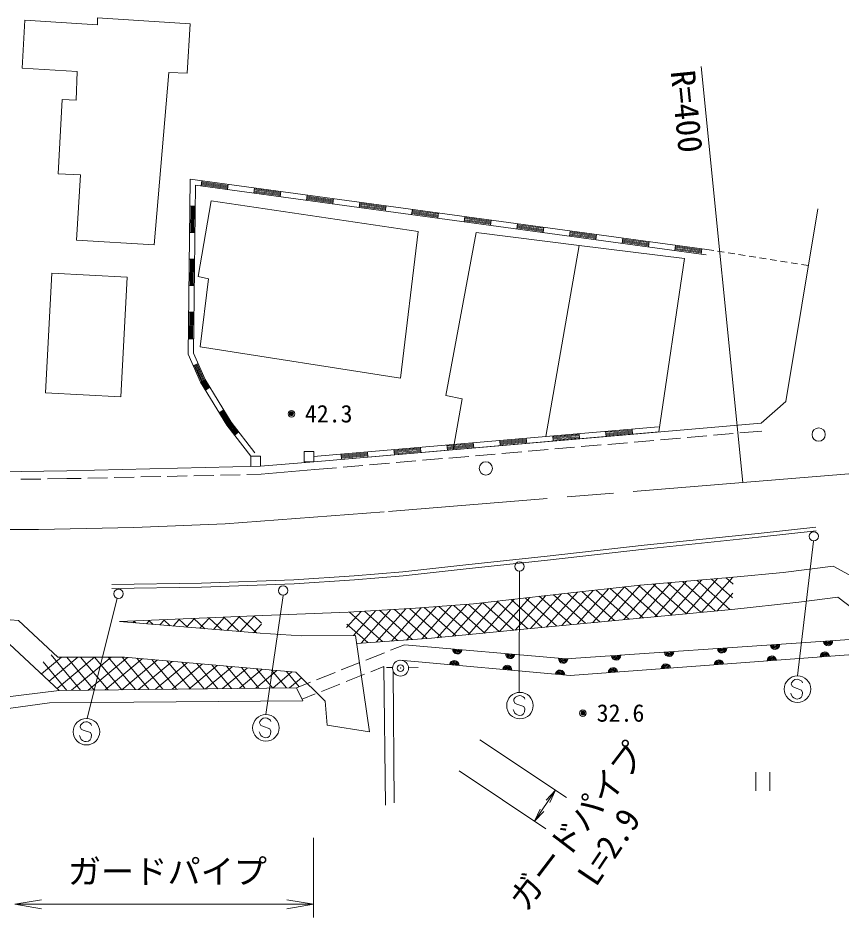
# Model space of a CAD drawing. Units: millimetres, scale not verified. Extents: x 40000 to 680000, y 20000 to 380000.
# Drawn here: x 287732 to 349750, y 234481 to 301778 of the extents above; entities that cross this region are included whole.
import ezdxf
from ezdxf.enums import TextEntityAlignment as Align

# ---------------------------------------------------------------- set-up
doc = ezdxf.new("R2010")
doc.units = ezdxf.units.MM
doc.header["$LTSCALE"] = 1000
doc.header["$PDMODE"] = 32
doc.header["$PDSIZE"] = 500
doc.linetypes.add('CHAIN', pattern=[18.5, 12, -1.5, 3.5, -1.5])
for name, color, linetype, lineweight in [('M-BMK', 2, 'CHAIN', 13), ('M-STR-HTXT', 7, 'Continuous', 13), ('M-STR-STRC', 7, 'Continuous', 13), ('M-WORK', 1, 'Continuous', 13)]:
    doc.layers.add(name, color=color, linetype=linetype, lineweight=lineweight)
doc.styles.add('ＭＳ ゴシック', font='')
doc.styles.get('ＭＳ ゴシック').set_extended_font_data('MS Gothic')

# ---------------------------------------------------------------- blocks, each defined once
blk = doc.blocks.new('open_arrow')
at = {"color": 0, "linetype": 'Continuous', "lineweight": -2}
blk.add_lwpolyline([(7.5, 1.25), (0, 0), (7.5, -1.25)], dxfattribs=at)

msp = doc.modelspace()

# ---------------------------------------------------------------- hatches: boundary and pattern name
at = {"layer": 'M-WORK'}
h = msp.add_hatch(dxfattribs=at)
h.set_pattern_fill('USER', color=256, style=0, pattern_type=2)
h.set_pattern_definition([(48.296, (314895, 256136), (-597.274, 532.225), []), (138.296, (314895, 256136), (-532.225, -597.274), [])])
h.paths.add_polyline_path([(312610, 257011), (317689, 257303), (322051, 257622), (328699, 258394), (334603, 259032), (341650, 259643), (341517, 257215), (326368, 255774), (318899, 255034), (313263, 254652), (313178, 255238), (312440, 255236)])
h = msp.add_hatch(dxfattribs=at)
h.set_pattern_fill('USER', color=256, style=0, pattern_type=2)
h.set_pattern_definition([(47.398, (304992, 256096), (-588.856, 541.525), []), (137.398, (304992, 256096), (-541.525, -588.856), [])])
h.paths.add_polyline_path([(295378, 256293), (306175, 256745), (305989, 255415)])
h = msp.add_hatch(dxfattribs=at)
h.set_pattern_fill('USER', color=256, style=0, pattern_type=2)
h.set_pattern_definition([(219.9334, (306928, 251285), (513.518, -613.433), []), (309.9334, (306928, 251285), (613.433, 513.518), [])])
h.paths.add_polyline_path([(308675, 252472), (295777, 253616), (290751, 253607), (290405, 253929), (289076, 252760), (290841, 251108), (308723, 251305), (309529, 251628)])

# ---------------------------------------------------------------- linework, layer by layer
at = {"layer": 'M-BMK'}
msp.add_lwpolyline([(217923, 268228), (236944, 266163), (246797, 265245), (268207, 263685), (274137, 263349), (280183, 263212), (289280, 263232), (296460, 263392), (303361, 263671), (315646, 264588), (342353, 266763), (368197, 268876)], dxfattribs=at)
at = {"layer": 'M-STR-HTXT'}
for p, q in [((342353, 266763), (339215, 298117)), ((322543, 247387), (329058, 243031)), ((320978, 245047), (327493, 240691)), ((326662, 241247), (328226, 243586)), ((310000, 240000), (310000, 234000)), ((287500, 235000), (310000, 235000))]:
    msp.add_line(p, q, dxfattribs=at)
at = {"layer": 'M-STR-STRC'}
for p, q in [((346455, 252206), (347674, 262356)), ((325490, 250961), (325523, 260090)), ((292959, 248999), (295207, 258062)), ((307724, 258271), (306416, 249289)), ((346006, 251692), (345990, 251578)), ((346134, 251831), (346006, 251692)), ((346265, 251924), (346134, 251831)), ((346431, 251957), (346265, 251924)), ((346547, 251941), (346431, 251957)), ((346692, 251868), (346547, 251941)), ((346801, 251794), (346692, 251868)), ((346836, 251682), (346801, 251794)), ((345990, 251578), (346076, 251396)), ((346076, 251396), (346226, 251323)), ((346226, 251323), (346759, 251134)), ((346759, 251134), (346839, 250962)), ((325099, 250450), (325083, 250336)), ((325227, 250589), (325099, 250450)), ((325359, 250681), (325227, 250589)), ((325525, 250715), (325359, 250681)), ((325640, 250699), (325525, 250715)), ((325785, 250626), (325640, 250699)), ((325895, 250552), (325785, 250626)), ((325929, 250440), (325895, 250552)), ((345992, 250804), (345953, 250914)), ((346076, 250626), (345992, 250804)), ((346180, 250552), (346076, 250626)), ((346326, 250477), (346180, 250552)), ((346446, 250460), (346326, 250477)), ((346614, 250489), (346446, 250460)), ((346738, 250585), (346614, 250489)), ((346809, 250734), (346738, 250585)), ((346839, 250962), (346809, 250734)), ((325085, 249561), (325046, 249671)), ((325083, 250336), (325169, 250154)), ((325169, 250154), (325320, 250080)), ((325320, 250080), (325852, 249892)), ((325852, 249892), (325932, 249720)), ((325932, 249720), (325902, 249492)), ((306222, 249007), (306091, 248914)), ((306388, 249040), (306222, 249007)), ((306504, 249024), (306388, 249040)), ((306648, 248951), (306504, 249024)), ((325169, 249384), (325085, 249561)), ((325273, 249310), (325169, 249384)), ((325419, 249235), (325273, 249310)), ((325539, 249218), (325419, 249235)), ((325707, 249247), (325539, 249218)), ((325831, 249343), (325707, 249247)), ((325902, 249492), (325831, 249343)), ((292440, 248488), (292424, 248374)), ((292424, 248374), (292509, 248192)), ((292568, 248626), (292440, 248488)), ((292699, 248719), (292568, 248626)), ((292865, 248753), (292699, 248719)), ((292981, 248736), (292865, 248753)), ((293125, 248664), (292981, 248736)), ((293235, 248589), (293125, 248664)), ((293269, 248478), (293235, 248589)), ((305963, 248775), (305947, 248661)), ((305947, 248661), (306032, 248479)), ((306091, 248914), (305963, 248775)), ((306032, 248479), (306183, 248406)), ((306183, 248406), (306716, 248217)), ((306758, 248877), (306648, 248951)), ((306793, 248765), (306758, 248877)), ((292426, 247599), (292387, 247709)), ((292509, 248192), (292660, 248118)), ((292660, 248118), (293192, 247930)), ((293192, 247930), (293273, 247757)), ((293273, 247757), (293243, 247530)), ((305949, 247887), (305910, 247997)), ((306033, 247709), (305949, 247887)), ((306136, 247635), (306033, 247709)), ((306695, 247668), (306570, 247572)), ((306766, 247817), (306695, 247668)), ((306716, 248217), (306796, 248045)), ((306796, 248045), (306766, 247817)), ((292510, 247422), (292426, 247599)), ((292613, 247348), (292510, 247422)), ((292759, 247273), (292613, 247348)), ((292880, 247256), (292759, 247273)), ((293047, 247285), (292880, 247256)), ((293172, 247381), (293047, 247285)), ((293243, 247530), (293172, 247381)), ((306283, 247560), (306136, 247635)), ((306403, 247543), (306283, 247560)), ((306570, 247572), (306403, 247543))]:
    msp.add_line(p, q, dxfattribs=at)
for centre, radius in [((347686, 262718), 350), ((325517, 260447), 350), ((295321, 258393), 350), ((307712, 258633), 350), ((346463, 251206), 1000), ((325556, 249963), 1000), ((292897, 248001), 1000), ((306420, 248289), 1000)]:
    msp.add_circle(centre, radius, dxfattribs=at)
at = {"layer": 'M-WORK'}
for p, q in [((300563, 276447), (300722, 289629)), ((300722, 289629), (339641, 284329)), ((301596, 289510), (301542, 289113)), ((301585, 289431), (303567, 289161)), ((300964, 276529), (301116, 289171)), ((301116, 289171), (339587, 283933)), ((301552, 289193), (303534, 288923)), ((301563, 289272), (303545, 289002)), ((301574, 289351), (303556, 289081)), ((303523, 288844), (303577, 289240)), ((305559, 288970), (305505, 288574)), ((305527, 288732), (307508, 288462)), ((305537, 288812), (307519, 288542)), ((305548, 288891), (307530, 288621)), ((305516, 288653), (307498, 288383)), ((307487, 288304), (307541, 288700)), ((309522, 288430), (309469, 288034)), ((309479, 288113), (311461, 287843)), ((309490, 288193), (311472, 287923)), ((309501, 288272), (311483, 288002)), ((309512, 288351), (311493, 288081)), ((311450, 287764), (311504, 288161)), ((301097, 287601), (300697, 287606)), ((300753, 285605), (300777, 287605)), ((300833, 285604), (300857, 287604)), ((300913, 285603), (300937, 287603)), ((300993, 285602), (301017, 287602)), ((313486, 287891), (313432, 287494)), ((313443, 287574), (315424, 287304)), ((313454, 287653), (315435, 287383)), ((313464, 287732), (315446, 287462)), ((313475, 287811), (315457, 287542)), ((315414, 287225), (315468, 287621)), ((317449, 287351), (317395, 286955)), ((317406, 287034), (319388, 286764)), ((317417, 287113), (319399, 286843)), ((317428, 287192), (319409, 286923)), ((317439, 287272), (319420, 287002)), ((319377, 286685), (319431, 287081)), ((321413, 286811), (321359, 286415)), ((321402, 286732), (323384, 286462)), ((321370, 286494), (323351, 286224)), ((321380, 286574), (323362, 286304)), ((321391, 286653), (323373, 286383)), ((323341, 286145), (323394, 286541)), ((325376, 286272), (325322, 285875)), ((325344, 286034), (327326, 285764)), ((325355, 286113), (327336, 285843)), ((325365, 286192), (327347, 285923)), ((300673, 285606), (301073, 285601)), ((325333, 285955), (327315, 285685)), ((327304, 285605), (327358, 286002)), ((329340, 285732), (329286, 285336)), ((329296, 285415), (331278, 285145)), ((329307, 285494), (331289, 285224)), ((329318, 285573), (331300, 285304)), ((329329, 285653), (331311, 285383)), ((331267, 285066), (331321, 285462)), ((333303, 285192), (333249, 284796)), ((333260, 284875), (335242, 284605)), ((333271, 284954), (335252, 284685)), ((333281, 285034), (335263, 284764)), ((333292, 285113), (335274, 284843)), ((335231, 284526), (335285, 284922)), ((337266, 284653), (337213, 284256)), ((337223, 284335), (339205, 284066)), ((337234, 284415), (339216, 284145)), ((337245, 284494), (339227, 284224)), ((337256, 284573), (339237, 284303)), ((339194, 283986), (339248, 284383)), ((339641, 284329), (340152, 284248)), ((340448, 284201), (340942, 284123)), ((341238, 284076), (341732, 283998)), ((301049, 283601), (300649, 283606)), ((300705, 281605), (300729, 283605)), ((300785, 281604), (300809, 283604)), ((300865, 281603), (300889, 283603)), ((300945, 281602), (300969, 283602)), ((342028, 283951), (342522, 283873)), ((342818, 283826), (343312, 283747)), ((343609, 283700), (344102, 283622)), ((344399, 283575), (344893, 283497)), ((345189, 283450), (345683, 283372)), ((345979, 283325), (346473, 283246)), ((346769, 283199), (347280, 283119)), ((300625, 281606), (301025, 281601)), ((301001, 279602), (300601, 279606)), ((300657, 277606), (300681, 279605)), ((300737, 277605), (300761, 279605)), ((300817, 277604), (300841, 279604)), ((300897, 277603), (300921, 279603)), ((300577, 277607), (300977, 277602)), ((301483, 274344), (300563, 276447)), ((301839, 274529), (300964, 276529)), ((300945, 275573), (301312, 275733)), ((301019, 275605), (301554, 274381)), ((301625, 274418), (301092, 275637)), ((301165, 275669), (301696, 274455)), ((301767, 274492), (301238, 275701)), ((303470, 271100), (301483, 274344)), ((301924, 273777), (301554, 274381)), ((301625, 274418), (301992, 273819)), ((302060, 273861), (301696, 274455)), ((301767, 274492), (302128, 273903)), ((303800, 271328), (301839, 274529)), ((301856, 273736), (302197, 273945)), ((302900, 272030), (303241, 272239)), ((302969, 272072), (303536, 271146)), ((303602, 271191), (303037, 272114)), ((303105, 272156), (303668, 271237)), ((303734, 271282), (303173, 272197)), ((304243, 270493), (303668, 271237)), ((303734, 271282), (304306, 270542)), ((305594, 269009), (303800, 271328)), ((310040, 268342), (343721, 271243)), ((305277, 268765), (303470, 271100)), ((304117, 270395), (303536, 271146)), ((303602, 271191), (304180, 270444)), ((304053, 270346), (304370, 270591)), ((335991, 270979), (310006, 268741)), ((336026, 270580), (310040, 268342)), ((332006, 270636), (332040, 270237)), ((334006, 270728), (332013, 270556)), ((334012, 270648), (332020, 270476)), ((334019, 270568), (332027, 270397)), ((334033, 270409), (333999, 270807)), ((342126, 270504), (343773, 270645)), ((324036, 269949), (324070, 269551)), ((326035, 270041), (324043, 269869)), ((326042, 269961), (324049, 269790)), ((326049, 269882), (324056, 269710)), ((326063, 269722), (326028, 270121)), ((328021, 270292), (328055, 269894)), ((330020, 270384), (328028, 270213)), ((330027, 270305), (328035, 270133)), ((330034, 270225), (328041, 270053)), ((330041, 270145), (328048, 269974)), ((330048, 270066), (330014, 270464)), ((334026, 270488), (332034, 270317)), ((334156, 269817), (335650, 269946)), ((336148, 269989), (337643, 270117)), ((338141, 270160), (339635, 270289)), ((340134, 270332), (341628, 270461)), ((316065, 269263), (316099, 268864)), ((318065, 269355), (316072, 269183)), ((318072, 269275), (316079, 269103)), ((318078, 269195), (316086, 269024)), ((318092, 269036), (318058, 269434)), ((320050, 269606), (320085, 269207)), ((322050, 269698), (320057, 269526)), ((322057, 269618), (320064, 269447)), ((322064, 269538), (320071, 269367)), ((322070, 269459), (320078, 269287)), ((322077, 269379), (322043, 269778)), ((326056, 269802), (324063, 269630)), ((326185, 269131), (327680, 269259)), ((328178, 269302), (329672, 269431)), ((330170, 269474), (331665, 269603)), ((332163, 269645), (333658, 269774)), ((312080, 268919), (312114, 268521)), ((314079, 269011), (312087, 268840)), ((314086, 268932), (312094, 268760)), ((314093, 268852), (312101, 268680)), ((314100, 268772), (312107, 268601)), ((314107, 268693), (314073, 269091)), ((318085, 269115), (316093, 268944)), ((318215, 268444), (319709, 268573)), ((320207, 268616), (321702, 268744)), ((322200, 268787), (323694, 268916)), ((324193, 268959), (325687, 269088)), ((291413, 267663), (306022, 267992)), ((306022, 267992), (310040, 268342)), ((310092, 267745), (311739, 267886)), ((312237, 267929), (313731, 268058)), ((314229, 268101), (315724, 268230)), ((316222, 268273), (317717, 268401)), ((280007, 267499), (291413, 267663)), ((294991, 267143), (296490, 267177)), ((296990, 267188), (298490, 267222)), ((298990, 267233), (300489, 267267)), ((300989, 267278), (302489, 267312)), ((302989, 267323), (304488, 267357)), ((304988, 267368), (306055, 267392)), ((306055, 267392), (310092, 267745)), ((287965, 267013), (289465, 267035)), ((289965, 267042), (291424, 267063)), ((291424, 267063), (292491, 267087)), ((292991, 267098), (294491, 267132)), ((343500, 262942), (347843, 263421)), ((334901, 262056), (343500, 262942)), ((334934, 261758), (343531, 262644)), ((343531, 262644), (347876, 263123)), ((327597, 261223), (334901, 262056)), ((321481, 260567), (327597, 261223)), ((327630, 260924), (334934, 261758)), ((316729, 260053), (321481, 260567)), ((321513, 260268), (327630, 260924)), ((313077, 259733), (316729, 260053)), ((316759, 259754), (321513, 260268)), ((294817, 259095), (301554, 259184)), ((301554, 259184), (308521, 259450)), ((301562, 258884), (308536, 259150)), ((308521, 259450), (313077, 259733)), ((308536, 259150), (313100, 259434)), ((313100, 259434), (316759, 259754)), ((294821, 258795), (301562, 258884)), ((315806, 254137), (316853, 254555)), ((313948, 253394), (315341, 253951)), ((312091, 252652), (313484, 253209)), ((310234, 251909), (311627, 252466)), ((314316, 252509), (315313, 252905)), ((315313, 252905), (315425, 242472)), ((315492, 252846), (315959, 252832)), ((315999, 252538), (316088, 242635)), ((317162, 252817), (317877, 252828)), ((308723, 251305), (309770, 251724)), ((312457, 251771), (313851, 252325)), ((310599, 251032), (311993, 251586)), ((309137, 250451), (310134, 250847)), ((343336, 244945), (343336, 243545)), ((344386, 243545), (344386, 244945))]:
    msp.add_line(p, q, dxfattribs=at)
for points in [[(288258, 301615), (288044, 297982), (292212, 297739), (292120, 295584), (291058, 295623), (290778, 290017), (292444, 289948), (292152, 285036), (298000, 284676), (299094, 297661), (300490, 297603), (300711, 301336), (293738, 301778), (293719, 301252)], [(302300, 288003), (317891, 285671), (316546, 274636), (301458, 277004), (302103, 282122), (301323, 282304)], [(289805, 273534), (290287, 282551), (295961, 282248), (295478, 273230)], [(306022, 267992), (306022, 268765), (305277, 268765), (305278, 267991)], [(310040, 268342), (309308, 268342), (309308, 269104), (310040, 269104)]]:
    msp.add_lwpolyline(points, close=True, dxfattribs=at)
for points in [[(343721, 271243), (345585, 272864), (347987, 287395)], [(320526, 269245), (321198, 273077), (319970, 273340), (322257, 285609), (330010, 284635), (327494, 270250)], [(336026, 270580), (337954, 283655), (330010, 284635)], [(228688, 261483), (228633, 260737), (236483, 259315), (247747, 257518), (249358, 257353), (258595, 256663), (278021, 255513), (286732, 254954), (290841, 251108), (308723, 251305), (309201, 250319), (290124, 250174), (278466, 248574), (271919, 248763), (262748, 249223), (235633, 253143)], [(281470, 256887), (287773, 256381), (290751, 253607), (295777, 253616), (308675, 252472), (310882, 250292), (311024, 248501), (314232, 247987), (313178, 255238), (309100, 255229), (305989, 255415), (295378, 256293), (306175, 256745), (312610, 257011), (317689, 257303), (322051, 257622), (328699, 258394), (334603, 259032), (341650, 259643), (345373, 259989), (349149, 260459), (353439, 258137)], [(352632, 255743), (349495, 258137), (346552, 257746), (341517, 257215), (326368, 255774), (318899, 255034), (313263, 254652)], [(316853, 254555), (329037, 253482), (367364, 256089)], [(368427, 255344), (367573, 255081), (329344, 252227), (316507, 253380)], [(236492, 253872), (262608, 250144), (277943, 249519), (290841, 251108)]]:
    msp.add_lwpolyline(points, dxfattribs=at)
for centre, radius in [((308345, 271953), 150), ((308345, 271953), 120), ((308345, 271953), 90), ((308345, 271953), 60), ((308345, 271953), 30), ((308345, 271953), 20), ((348058, 270385), 500), ((322988, 267836), 500), ((316559, 252787), 600), ((330297, 249399), 150), ((330297, 249399), 120), ((330297, 249399), 90), ((330297, 249399), 60), ((330297, 249399), 30), ((330297, 249399), 20)]:
    msp.add_circle(centre, radius, dxfattribs=at)
for centre, radius, start, end in [((344769, 254552), 350, 183.89234, 3.89234), ((344769, 254552), 280, 183.89234, 3.89234), ((344769, 254552), 210, 183.89234, 3.89234), ((344769, 254552), 140, 183.89234, 3.89234), ((344769, 254552), 100, 183.89234, 3.89234), ((348760, 254823), 350, 183.89234, 3.89234), ((348760, 254823), 280, 183.89234, 3.89234), ((348760, 254823), 210, 183.89234, 3.89234), ((348760, 254823), 140, 183.89234, 3.89234), ((348760, 254823), 100, 183.89234, 3.89234), ((320837, 254204), 350, 174.96356, 354.96356), ((320837, 254204), 280, 174.96356, 354.96356), ((320837, 254204), 210, 174.96356, 354.96356), ((320837, 254204), 140, 174.96356, 354.96356), ((320837, 254204), 100, 174.96356, 354.96356), ((324822, 253853), 350, 174.96356, 354.96356), ((324822, 253853), 280, 174.96356, 354.96356), ((324822, 253853), 210, 174.96356, 354.96356), ((324822, 253853), 140, 174.96356, 354.96356), ((324822, 253853), 100, 174.96356, 354.96356), ((332797, 253737), 350, 183.89234, 3.89234), ((332797, 253737), 280, 183.89234, 3.89234), ((332797, 253737), 210, 183.89234, 3.89234), ((332797, 253737), 140, 183.89234, 3.89234), ((332797, 253737), 100, 183.89234, 3.89234), ((336787, 254009), 350, 183.89234, 3.89234), ((336787, 254009), 280, 183.89234, 3.89234), ((336787, 254009), 210, 183.89234, 3.89234), ((336787, 254009), 140, 183.89234, 3.89234), ((336787, 254009), 100, 183.89234, 3.89234), ((340778, 254280), 350, 183.89234, 3.89234), ((340778, 254280), 280, 183.89234, 3.89234), ((340778, 254280), 210, 183.89234, 3.89234), ((340778, 254280), 140, 183.89234, 3.89234), ((340778, 254280), 100, 183.89234, 3.89234), ((344531, 253361), 350, 4.26997, 184.26997), ((348520, 253659), 350, 4.26997, 184.26997), ((348520, 253659), 280, 4.26997, 184.26997), ((348520, 253659), 210, 4.26997, 184.26997), ((348520, 253659), 140, 4.26997, 184.26997), ((348520, 253659), 100, 4.26997, 184.26997), ((320608, 253012), 350, 354.86621, 174.86621), ((320608, 253012), 280, 354.86621, 174.86621), ((320608, 253012), 210, 354.86621, 174.86621), ((320608, 253012), 140, 354.86621, 174.86621), ((320608, 253012), 100, 354.86621, 174.86621), ((328806, 253502), 350, 174.96356, 354.96356), ((328806, 253502), 280, 174.96356, 354.96356), ((328806, 253502), 210, 174.96356, 354.96356), ((328806, 253502), 140, 174.96356, 354.96356), ((328806, 253502), 100, 174.96356, 354.96356), ((336553, 252765), 350, 4.26997, 184.26997), ((336553, 252765), 280, 4.26997, 184.26997), ((340542, 253063), 350, 4.26997, 184.26997), ((340542, 253063), 280, 4.26997, 184.26997), ((340542, 253063), 210, 4.26997, 184.26997), ((340542, 253063), 140, 4.26997, 184.26997), ((340542, 253063), 100, 4.26997, 184.26997), ((344531, 253361), 280, 4.26997, 184.26997), ((344531, 253361), 210, 4.26997, 184.26997), ((344531, 253361), 140, 4.26997, 184.26997), ((344531, 253361), 100, 4.26997, 184.26997), ((324592, 252654), 350, 354.86621, 174.86621), ((324592, 252654), 280, 354.86621, 174.86621), ((324592, 252654), 210, 354.86621, 174.86621), ((324592, 252654), 140, 354.86621, 174.86621), ((324592, 252654), 100, 354.86621, 174.86621), ((328576, 252296), 350, 354.86621, 174.86621), ((328576, 252296), 280, 354.86621, 174.86621), ((328576, 252296), 210, 354.86621, 174.86621), ((328576, 252296), 140, 354.86621, 174.86621), ((328576, 252296), 100, 354.86621, 174.86621), ((332564, 252467), 350, 4.26997, 184.26997), ((332564, 252467), 280, 4.26997, 184.26997), ((332564, 252467), 210, 4.26997, 184.26997), ((332564, 252467), 140, 4.26997, 184.26997), ((332564, 252467), 100, 4.26997, 184.26997), ((336553, 252765), 210, 4.26997, 184.26997), ((336553, 252765), 140, 4.26997, 184.26997), ((336553, 252765), 100, 4.26997, 184.26997)]:
    msp.add_arc(centre, radius, start, end, dxfattribs=at)
for p in [(308345, 271953), (316559, 252787), (330297, 249399)]:
    msp.add_point(p, dxfattribs=at)

# ---------------------------------------------------------------- block references
at = {"layer": 'M-STR-HTXT'}
for p, xscale, yscale, rotation in [((328226, 243586), 133, 133, 236.2), ((326662, 241247), 133, 133, 56.2), ((310000, 235000), 267, 267, 180)]:
    msp.add_blockref('open_arrow', p, dxfattribs=dict(at, xscale=xscale, yscale=yscale, rotation=rotation))
at = {"layer": 'M-STR-HTXT', "xscale": 267, "yscale": 267}
msp.add_blockref('open_arrow', (287500, 235000), dxfattribs=at)

# ---------------------------------------------------------------- texts
at = {"layer": 'M-STR-HTXT', "style": 'ＭＳ ゴシック'}
for s, rotation, p in [('R=400', 275.716, (336669, 294584)), ('ガードパイプ', 52.651, (331000, 240000)), ('L=2.9', 56.232, (333468, 238518))]:
    msp.add_text(s, height=1833, rotation=rotation, dxfattribs=at).set_placement(p, align=Align.BOTTOM_CENTER)
msp.add_text('ガードパイプ', height=1833, dxfattribs=at).set_placement((299000, 236000), align=Align.BOTTOM_CENTER)
at = {"layer": 'M-WORK', "style": 'ＭＳ ゴシック'}
for s, p in [('42.3', (311148, 270902)), ('32.6', (333131, 248355))]:
    msp.add_text(s, height=1320, dxfattribs=at).set_placement(p, align=Align.BOTTOM_CENTER)

doc.saveas('drawing.dxf')
